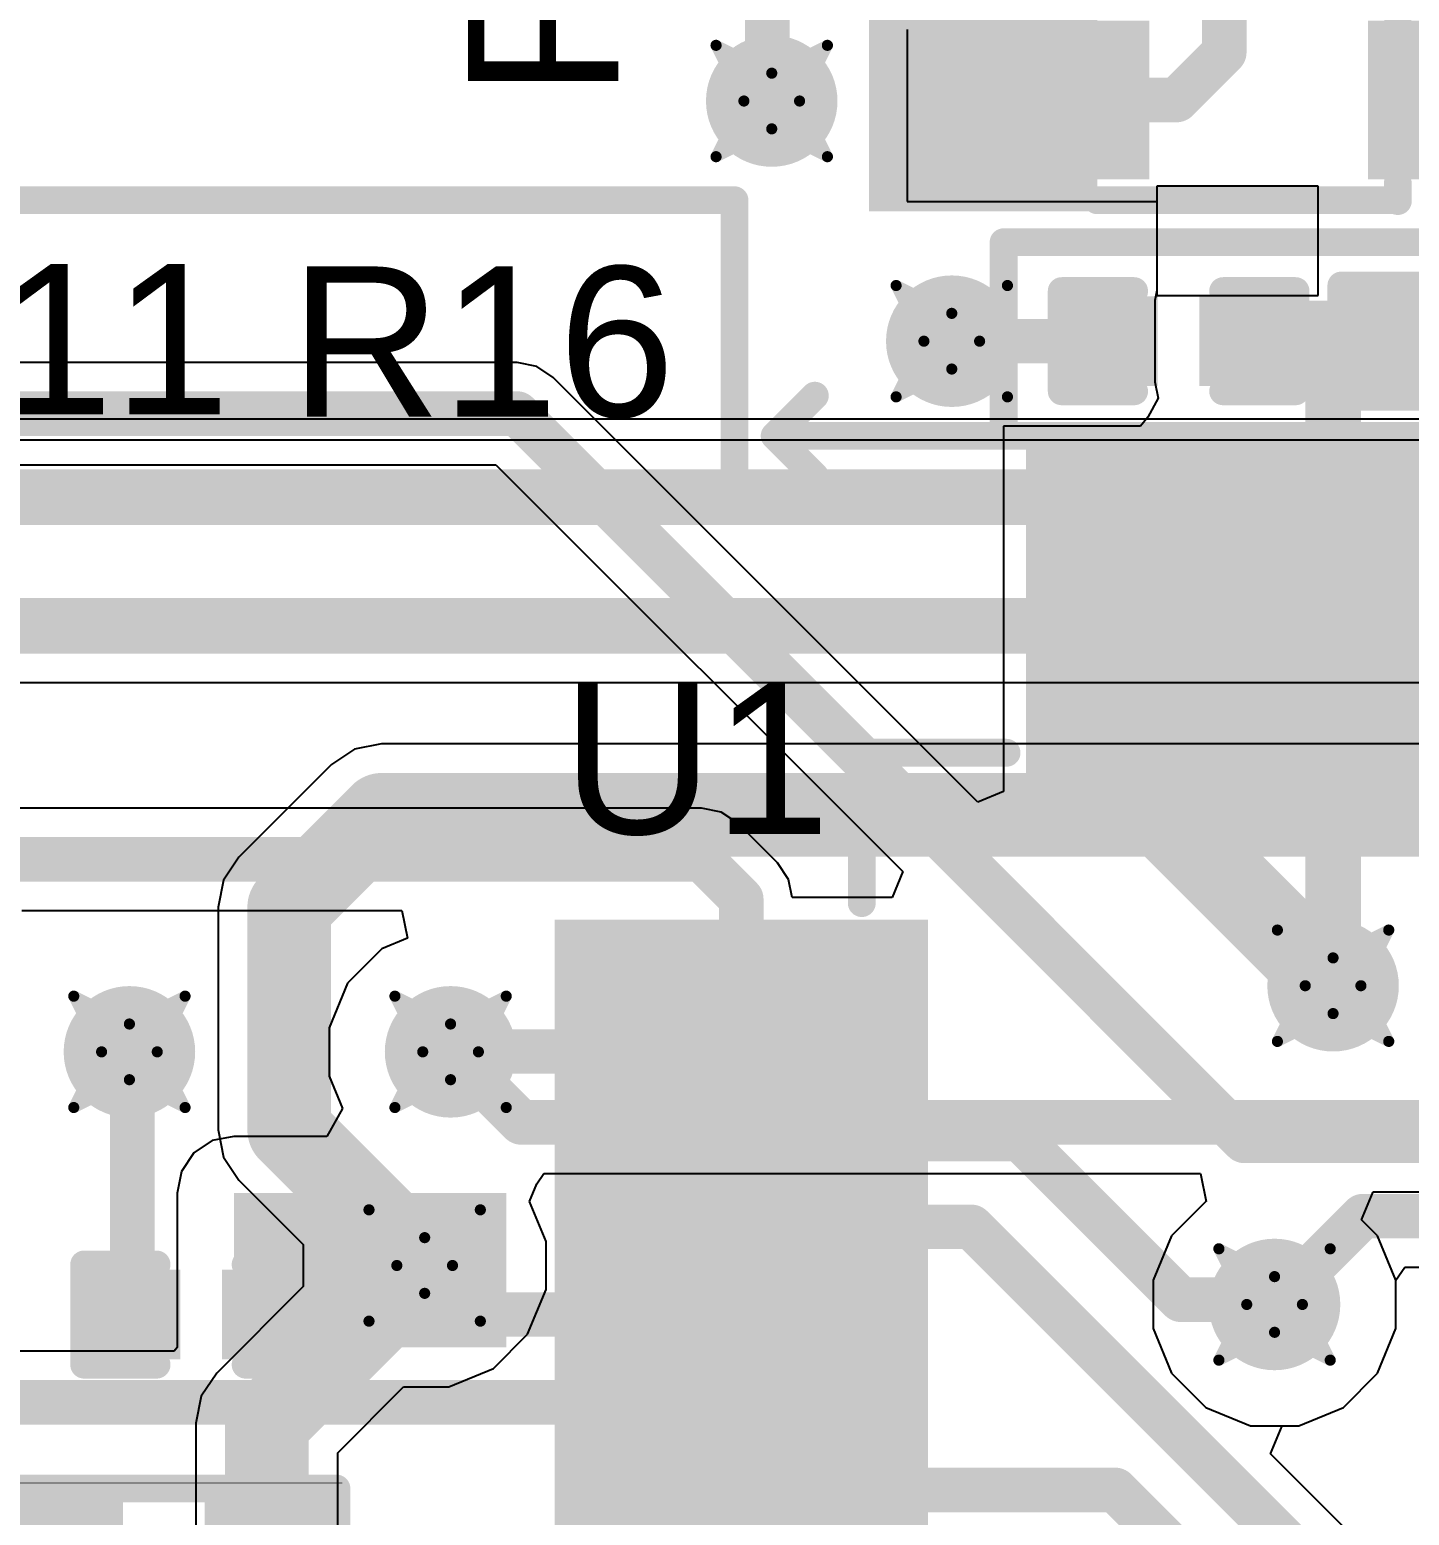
# Model space of a CAD drawing. Header units: inches. Extents: x -6 to 328, y -12 to 81.
# Drawn here: x 4.25 to 10.55, y 19.87 to 26.64 of the extents above; entities that cross this region are included whole.
import ezdxf

# ---------------------------------------------------------------- set-up
doc = ezdxf.new("R2010")
doc.units = ezdxf.units.IN
for name, color, linetype in [('Bottom Layer', 5, 'Continuous'), ('Drill Drawing', 1, 'Continuous'), ('Top Layer', 1, 'Continuous'), ('Top Overlay', 2, 'Continuous'), ('Top Paste', 8, 'Continuous'), ('Top Solder', 216, 'Continuous'), ('Via Holes', 16, 'Continuous')]:
    doc.layers.add(name, color=color, linetype=linetype)
doc.styles.add('Arial', font='', dxfattribs={"height": 0.2})
doc.styles.get('Arial').set_extended_font_data('Arial')

# ---------------------------------------------------------------- blocks, each defined once
blk = doc.blocks.new('LAN9255_ZMX019_9')
at = {"layer": 'Top Layer'}
for points in [[(-8.45, -4.5), (-6.95, -4.5), (-6.95, -4.7), (-8.45, -4.7)], [(-8.45, -4.9), (-6.95, -4.9), (-6.95, -5.1), (-8.45, -5.1)], [(-8.45, -5.3), (-6.95, -5.3), (-6.95, -5.5), (-8.45, -5.5)], [(-8.45, -5.7), (-6.95, -5.7), (-6.95, -5.9), (-8.45, -5.9)], [(-8.45, -6.1), (-6.95, -6.1), (-6.95, -6.3), (-8.45, -6.3)], [(-6.3, -8.45), (-6.3, -6.95), (-6.1, -6.95), (-6.1, -8.45)], [(-5.9, -8.45), (-5.9, -6.95), (-5.7, -6.95), (-5.7, -8.45)], [(-5.5, -8.45), (-5.5, -6.95), (-5.3, -6.95), (-5.3, -8.45)], [(-5.1, -8.45), (-5.1, -6.95), (-4.9, -6.95), (-4.9, -8.45)], [(-4.7, -8.45), (-4.7, -6.95), (-4.5, -6.95), (-4.5, -8.45)], [(-4.3, -8.45), (-4.3, -6.95), (-4.1, -6.95), (-4.1, -8.45)], [(-3.9, -8.45), (-3.9, -6.95), (-3.7, -6.95), (-3.7, -8.45)]]:
    blk.add_hatch(color=1, dxfattribs=at).paths.add_polyline_path(points)
at = {"layer": 'Top Paste'}
for points in [[(-8.45, -4.5), (-6.95, -4.5), (-6.95, -4.7), (-8.45, -4.7)], [(-8.45, -4.9), (-6.95, -4.9), (-6.95, -5.1), (-8.45, -5.1)], [(-8.45, -5.3), (-6.95, -5.3), (-6.95, -5.5), (-8.45, -5.5)], [(-8.45, -5.7), (-6.95, -5.7), (-6.95, -5.9), (-8.45, -5.9)], [(-8.45, -6.1), (-6.95, -6.1), (-6.95, -6.3), (-8.45, -6.3)], [(-6.3, -8.45), (-6.3, -6.95), (-6.1, -6.95), (-6.1, -8.45)], [(-5.9, -8.45), (-5.9, -6.95), (-5.7, -6.95), (-5.7, -8.45)], [(-5.5, -8.45), (-5.5, -6.95), (-5.3, -6.95), (-5.3, -8.45)], [(-5.1, -8.45), (-5.1, -6.95), (-4.9, -6.95), (-4.9, -8.45)], [(-4.7, -8.45), (-4.7, -6.95), (-4.5, -6.95), (-4.5, -8.45)], [(-4.3, -8.45), (-4.3, -6.95), (-4.1, -6.95), (-4.1, -8.45)], [(-3.9, -8.45), (-3.9, -6.95), (-3.7, -6.95), (-3.7, -8.45)]]:
    blk.add_hatch(color=8, dxfattribs=at).paths.add_polyline_path(points)
at = {"layer": 'Top Solder'}
for points in [[(-8.5516, -4.3984), (-6.8484, -4.3984), (-6.8484, -4.8016), (-8.5516, -4.8016)], [(-8.5516, -4.7984), (-6.8484, -4.7984), (-6.8484, -5.2016), (-8.5516, -5.2016)], [(-8.5516, -5.1984), (-6.8484, -5.1984), (-6.8484, -5.6016), (-8.5516, -5.6016)], [(-8.5516, -5.5984), (-6.8484, -5.5984), (-6.8484, -6.0016), (-8.5516, -6.0016)], [(-8.5516, -5.9984), (-6.8484, -5.9984), (-6.8484, -6.4016), (-8.5516, -6.4016)], [(-6.4016, -8.5516), (-6.4016, -6.8484), (-5.9984, -6.8484), (-5.9984, -8.5516)], [(-6.0016, -8.5516), (-6.0016, -6.8484), (-5.5984, -6.8484), (-5.5984, -8.5516)], [(-5.6016, -8.5516), (-5.6016, -6.8484), (-5.1984, -6.8484), (-5.1984, -8.5516)], [(-5.2016, -8.5516), (-5.2016, -6.8484), (-4.7984, -6.8484), (-4.7984, -8.5516)], [(-4.8016, -8.5516), (-4.8016, -6.8484), (-4.3984, -6.8484), (-4.3984, -8.5516)], [(-4.4016, -8.5516), (-4.4016, -6.8484), (-3.9984, -6.8484), (-3.9984, -8.5516)], [(-4.0016, -8.5516), (-4.0016, -6.8484), (-3.5984, -6.8484), (-3.5984, -8.5516)]]:
    blk.add_hatch(color=216, dxfattribs=at).paths.add_polyline_path(points)
at = {"layer": 'Top Overlay', "const_width": 0.127}
for points in [[(-7.1628, -7.1501), (-7.1628, -6.4897)], [(-6.477, -7.1501), (-7.1628, -7.1501)]]:
    blk.add_lwpolyline(points, dxfattribs=at)
at = {"layer": 'Top Overlay', "const_width": 0.0635}
for points in [[(-7.1945, -6.4897, 1), (-7.131, -6.4897, 1)], [(-7.1945, -7.1501, 1), (-7.131, -7.1501, 1)], [(-7.1945, -7.1501, 1), (-7.131, -7.1501, 1)], [(-6.5087, -7.1501, 1), (-6.4452, -7.1501, 1)]]:
    blk.add_lwpolyline(points, format="xyb", close=True, dxfattribs=at)
blk = doc.blocks.new('R___0402_15')
at = {"layer": 'Top Layer'}
for points in [[(-0.6985, -0.3175), (-0.6985, 0.3175), (-0.2413, 0.3175), (-0.2413, -0.3175)], [(0.2413, -0.3175), (0.2413, 0.3175), (0.6985, 0.3175), (0.6985, -0.3175)]]:
    blk.add_hatch(color=1, dxfattribs=at).paths.add_polyline_path(points)
at = {"layer": 'Top Paste'}
for points in [[(-0.6985, -0.3175), (-0.6985, 0.3175), (-0.2413, 0.3175), (-0.2413, -0.3175)], [(0.2413, -0.3175), (0.2413, 0.3175), (0.6985, 0.3175), (0.6985, -0.3175)]]:
    blk.add_hatch(color=8, dxfattribs=at).paths.add_polyline_path(points)
at = {"layer": 'Top Solder'}
for points in [[(-0.7535, -0.3725), (-0.7535, 0.3725), (-0.1863, 0.3725), (-0.1863, -0.3725)], [(0.1863, -0.3725), (0.1863, 0.3725), (0.7535, 0.3725), (0.7535, -0.3725)]]:
    blk.add_hatch(color=216, dxfattribs=at).paths.add_polyline_path(points)
at = {"layer": 'Top Overlay'}
for points, const_width in [([(0.7874, 0.4064), (-0.7874, 0.4064)], 0.127), ([(-0.7874, 0.4064), (-0.7874, -0.4064)], 0.127), ([(0.7874, 0.4064), (0.7874, -0.4064)], 0.127), ([(0.7874, -0.4064), (-0.7874, -0.4064)], 0.127), ([(0.8128, -0.4318), (-0.8128, -0.4318)], 0.00323)]:
    blk.add_lwpolyline(points, dxfattribs=dict(at, const_width=const_width))
for points, const_width in [([(-0.8191, 0.4064, 1), (-0.7556, 0.4064, 1)], 0.0635), ([(-0.8191, 0.4064, 1), (-0.7556, 0.4064, 1)], 0.0635), ([(0.7556, 0.4064, 1), (0.8191, 0.4064, 1)], 0.0635), ([(0.7556, 0.4064, 1), (0.8191, 0.4064, 1)], 0.0635), ([(-0.8191, -0.4064, 1), (-0.7556, -0.4064, 1)], 0.0635), ([(-0.8191, -0.4064, 1), (-0.7556, -0.4064, 1)], 0.0635), ([(0.7556, -0.4064, 1), (0.8191, -0.4064, 1)], 0.0635), ([(0.7556, -0.4064, 1), (0.8191, -0.4064, 1)], 0.0635), ([(-0.8136, -0.4318, 1), (-0.812, -0.4318, 1)], 0.00161), ([(0.812, -0.4318, 1), (0.8136, -0.4318, 1)], 0.00161)]:
    blk.add_lwpolyline(points, format="xyb", close=True, dxfattribs=dict(at, const_width=const_width))
blk = doc.blocks.new('R___0201_17')
at = {"layer": 'Top Layer'}
for points in [[(-0.41, 0.185), (-0.14, 0.185), (-0.14, -0.185), (-0.41, -0.185)], [(0.14, 0.185), (0.41, 0.185), (0.41, -0.185), (0.14, -0.185)]]:
    blk.add_hatch(color=1, dxfattribs=at).paths.add_polyline_path(points)
at = {"layer": 'Top Paste'}
for points in [[(-0.41, 0.185), (-0.14, 0.185), (-0.14, -0.185), (-0.41, -0.185)], [(0.14, 0.185), (0.41, 0.185), (0.41, -0.185), (0.14, -0.185)]]:
    blk.add_hatch(color=8, dxfattribs=at).paths.add_polyline_path(points)
at = {"layer": 'Top Solder'}
for points in [[(-0.465, 0.24), (-0.085, 0.24), (-0.085, -0.24), (-0.465, -0.24)], [(0.085, 0.24), (0.465, 0.24), (0.465, -0.24), (0.085, -0.24)]]:
    blk.add_hatch(color=216, dxfattribs=at).paths.add_polyline_path(points)
at = {"layer": 'Top Overlay', "const_width": 0.127}
for points in [[(0.4826, 0.254), (-0.4826, 0.254)], [(-0.4826, 0.254), (-0.4826, -0.254)], [(0.4826, 0.254), (0.4826, -0.254)], [(0.4826, -0.254), (-0.4826, -0.254)]]:
    blk.add_lwpolyline(points, dxfattribs=at)
at = {"layer": 'Top Overlay', "const_width": 0.0635}
for points in [[(-0.5143, 0.254, 1), (-0.4508, 0.254, 1)], [(-0.5143, 0.254, 1), (-0.4508, 0.254, 1)], [(0.4508, 0.254, 1), (0.5143, 0.254, 1)], [(0.4508, 0.254, 1), (0.5143, 0.254, 1)], [(-0.5143, -0.254, 1), (-0.4508, -0.254, 1)], [(-0.5143, -0.254, 1), (-0.4508, -0.254, 1)], [(0.4508, -0.254, 1), (0.5143, -0.254, 1)], [(0.4508, -0.254, 1), (0.5143, -0.254, 1)]]:
    blk.add_lwpolyline(points, format="xyb", close=True, dxfattribs=at)
blk = doc.blocks.new('SOD_523F_48')
at = {"layer": 'Top Layer'}
for points in [[(-1.4, 0.26), (-0.6, 0.26), (-0.6, -0.26), (-1.4, -0.26)], [(0.6, 0.26), (1.4, 0.26), (1.4, -0.26), (0.6, -0.26)]]:
    blk.add_hatch(color=1, dxfattribs=at).paths.add_polyline_path(points)
at = {"layer": 'Top Overlay'}
for points in [[(0.7366, 0.3302), (1.778, 0.3302), (1.778, 0.508), (0.7366, 0.508)], [(1.4986, -0.381), (1.778, -0.381), (1.778, 0.3556), (1.4986, 0.3556)], [(0.7366, -0.508), (1.778, -0.508), (1.778, -0.3302), (0.7366, -0.3302)]]:
    blk.add_hatch(color=2, dxfattribs=at).paths.add_polyline_path(points)
at = {"layer": 'Top Paste'}
for points in [[(-1.4, 0.26), (-0.6, 0.26), (-0.6, -0.26), (-1.4, -0.26)], [(0.6, 0.26), (1.4, 0.26), (1.4, -0.26), (0.6, -0.26)]]:
    blk.add_hatch(color=8, dxfattribs=at).paths.add_polyline_path(points)
at = {"layer": 'Top Solder'}
for points in [[(-1.5016, 0.3616), (-0.4984, 0.3616), (-0.4984, -0.3616), (-1.5016, -0.3616)], [(0.4984, 0.3616), (1.5016, 0.3616), (1.5016, -0.3616), (0.4984, -0.3616)]]:
    blk.add_hatch(color=216, dxfattribs=at).paths.add_polyline_path(points)
at = {"layer": 'Top Overlay', "const_width": 0.127}
for points in [[(-0.635, 0.461), (-0.635, 0.381)], [(0.7366, 0.4572), (-0.635, 0.4572)], [(-0.635, -0.3772), (-0.635, -0.4572)], [(0.7366, -0.4572), (-0.635, -0.4572)]]:
    blk.add_lwpolyline(points, dxfattribs=at)
at = {"layer": 'Top Overlay', "const_width": 0.0635}
for points in [[(-0.6667, 0.461, 1), (-0.6032, 0.461, 1)], [(-0.6667, 0.4572, 1), (-0.6032, 0.4572, 1)], [(0.7048, 0.4572, 1), (0.7683, 0.4572, 1)], [(-0.6667, 0.381, 1), (-0.6032, 0.381, 1)], [(-0.6667, -0.3772, 1), (-0.6032, -0.3772, 1)], [(-0.6667, -0.4572, 1), (-0.6032, -0.4572, 1)], [(-0.6667, -0.4572, 1), (-0.6032, -0.4572, 1)], [(0.7048, -0.4572, 1), (0.7683, -0.4572, 1)]]:
    blk.add_lwpolyline(points, format="xyb", close=True, dxfattribs=at)
blk = doc.blocks.new('CAP_0201_70')
at = {"layer": 'Top Layer'}
for points in [[(-0.45, 0.15), (-0.15, 0.15), (-0.15, -0.15), (-0.45, -0.15)], [(0.15, 0.15), (0.45, 0.15), (0.45, -0.15), (0.15, -0.15)]]:
    blk.add_hatch(color=1, dxfattribs=at).paths.add_polyline_path(points)
at = {"layer": 'Top Paste'}
for points in [[(-0.45, 0.15), (-0.15, 0.15), (-0.15, -0.15), (-0.45, -0.15)], [(0.15, 0.15), (0.45, 0.15), (0.45, -0.15), (0.15, -0.15)]]:
    blk.add_hatch(color=8, dxfattribs=at).paths.add_polyline_path(points)
at = {"layer": 'Top Solder'}
for points in [[(-0.505, 0.205), (-0.095, 0.205), (-0.095, -0.205), (-0.505, -0.205)], [(0.095, 0.205), (0.505, 0.205), (0.505, -0.205), (0.095, -0.205)]]:
    blk.add_hatch(color=216, dxfattribs=at).paths.add_polyline_path(points)
at = {"layer": 'Top Overlay', "const_width": 0.127}
for points in [[(-0.2032, 0.2286), (-0.5334, 0.2286)], [(-0.5334, 0.2286), (-0.5334, -0.2286)], [(0.5334, 0.2286), (0.2032, 0.2286)], [(0.5334, 0.2286), (0.5334, -0.2286)], [(-0.2032, -0.2286), (-0.5334, -0.2286)], [(0.5334, -0.2286), (0.2032, -0.2286)]]:
    blk.add_lwpolyline(points, dxfattribs=at)
at = {"layer": 'Top Overlay', "const_width": 0.0635}
for points in [[(-0.5651, 0.2286, 1), (-0.5016, 0.2286, 1)], [(-0.5651, 0.2286, 1), (-0.5016, 0.2286, 1)], [(-0.2349, 0.2286, 1), (-0.1714, 0.2286, 1)], [(0.1714, 0.2286, 1), (0.2349, 0.2286, 1)], [(0.5016, 0.2286, 1), (0.5651, 0.2286, 1)], [(0.5016, 0.2286, 1), (0.5651, 0.2286, 1)], [(-0.5651, -0.2286, 1), (-0.5016, -0.2286, 1)], [(-0.5651, -0.2286, 1), (-0.5016, -0.2286, 1)], [(-0.2349, -0.2286, 1), (-0.1714, -0.2286, 1)], [(0.1714, -0.2286, 1), (0.2349, -0.2286, 1)], [(0.5016, -0.2286, 1), (0.5651, -0.2286, 1)], [(0.5016, -0.2286, 1), (0.5651, -0.2286, 1)]]:
    blk.add_lwpolyline(points, format="xyb", close=True, dxfattribs=at)
blk = doc.blocks.new('CAP_0201_71')
at = {"layer": 'Top Layer'}
for points in [[(-0.45, 0.15), (-0.15, 0.15), (-0.15, -0.15), (-0.45, -0.15)], [(0.15, 0.15), (0.45, 0.15), (0.45, -0.15), (0.15, -0.15)]]:
    blk.add_hatch(color=1, dxfattribs=at).paths.add_polyline_path(points)
at = {"layer": 'Top Paste'}
for points in [[(-0.45, 0.15), (-0.15, 0.15), (-0.15, -0.15), (-0.45, -0.15)], [(0.15, 0.15), (0.45, 0.15), (0.45, -0.15), (0.15, -0.15)]]:
    blk.add_hatch(color=8, dxfattribs=at).paths.add_polyline_path(points)
at = {"layer": 'Top Solder'}
for points in [[(-0.505, 0.205), (-0.095, 0.205), (-0.095, -0.205), (-0.505, -0.205)], [(0.095, 0.205), (0.505, 0.205), (0.505, -0.205), (0.095, -0.205)]]:
    blk.add_hatch(color=216, dxfattribs=at).paths.add_polyline_path(points)
at = {"layer": 'Top Overlay', "const_width": 0.127}
for points in [[(-0.2032, 0.2286), (-0.5334, 0.2286)], [(-0.5334, 0.2286), (-0.5334, -0.2286)], [(0.5334, 0.2286), (0.2032, 0.2286)], [(0.5334, 0.2286), (0.5334, -0.2286)], [(-0.2032, -0.2286), (-0.5334, -0.2286)], [(0.5334, -0.2286), (0.2032, -0.2286)]]:
    blk.add_lwpolyline(points, dxfattribs=at)
at = {"layer": 'Top Overlay', "const_width": 0.0635}
for points in [[(-0.5651, 0.2286, 1), (-0.5016, 0.2286, 1)], [(-0.5651, 0.2286, 1), (-0.5016, 0.2286, 1)], [(-0.2349, 0.2286, 1), (-0.1714, 0.2286, 1)], [(0.1714, 0.2286, 1), (0.2349, 0.2286, 1)], [(0.5016, 0.2286, 1), (0.5651, 0.2286, 1)], [(0.5016, 0.2286, 1), (0.5651, 0.2286, 1)], [(-0.5651, -0.2286, 1), (-0.5016, -0.2286, 1)], [(-0.5651, -0.2286, 1), (-0.5016, -0.2286, 1)], [(-0.2349, -0.2286, 1), (-0.1714, -0.2286, 1)], [(0.1714, -0.2286, 1), (0.2349, -0.2286, 1)], [(0.5016, -0.2286, 1), (0.5651, -0.2286, 1)], [(0.5016, -0.2286, 1), (0.5651, -0.2286, 1)]]:
    blk.add_lwpolyline(points, format="xyb", close=True, dxfattribs=at)

msp = doc.modelspace()

# ---------------------------------------------------------------- hatches: boundary and pattern name
at = {"layer": 'Bottom Layer'}
h = msp.add_hatch(color=5, dxfattribs=at)
edge = h.paths.add_edge_path()
edge.add_arc((7.6374, 26.3178), 0.3, 0, 360)
h = msp.add_hatch(color=5, dxfattribs=at)
edge = h.paths.add_edge_path()
edge.add_arc((8.4588, 25.2222), 0.3, 0, 360)
h = msp.add_hatch(color=5, dxfattribs=at)
edge = h.paths.add_edge_path()
edge.add_arc((10.1984, 22.282), 0.3, 0, 360)
h = msp.add_hatch(color=5, dxfattribs=at)
edge = h.paths.add_edge_path()
edge.add_arc((4.707, 21.9804), 0.3, 0, 360)
h = msp.add_hatch(color=5, dxfattribs=at)
edge = h.paths.add_edge_path()
edge.add_arc((6.1722, 21.9804), 0.3, 0, 360)
h = msp.add_hatch(color=5, dxfattribs=at)
edge = h.paths.add_edge_path()
edge.add_arc((6.054, 21.0058), 0.3, 0, 360)
h = msp.add_hatch(color=5, dxfattribs=at)
edge = h.paths.add_edge_path()
edge.add_arc((9.9314, 20.828), 0.3, 0, 360)
at = {"layer": 'Top Layer'}
h = msp.add_hatch(color=1, dxfattribs=at)
edge = h.paths.add_edge_path()
edge.add_arc((7.6374, 26.3178), 0.3, 0, 360)
h = msp.add_hatch(color=1, dxfattribs=at)
edge = h.paths.add_edge_path()
edge.add_arc((8.4588, 25.2222), 0.3, 0, 360)
for points in [[(9.6438, 25.0372), (10.5788, 25.0372), (10.5788, 25.4072), (9.6438, 25.4072)], [(5.184, 20.632), (6.4262, 20.632), (6.4262, 21.336), (5.184, 21.336)]]:
    msp.add_hatch(color=1, dxfattribs=at).paths.add_polyline_path(points)
h = msp.add_hatch(color=1, dxfattribs=at)
edge = h.paths.add_edge_path()
edge.add_arc((10.1984, 22.282), 0.3, 0, 360)
h = msp.add_hatch(color=1, dxfattribs=at)
edge = h.paths.add_edge_path()
edge.add_arc((4.707, 21.9804), 0.3, 0, 360)
h = msp.add_hatch(color=1, dxfattribs=at)
edge = h.paths.add_edge_path()
edge.add_arc((6.1722, 21.9804), 0.3, 0, 360)
h = msp.add_hatch(color=1, dxfattribs=at)
edge = h.paths.add_edge_path()
edge.add_arc((6.054, 21.0058), 0.3, 0, 360)
h = msp.add_hatch(color=1, dxfattribs=at)
edge = h.paths.add_edge_path()
edge.add_arc((9.9314, 20.828), 0.3, 0, 360)
at = {"layer": 'Via Holes'}
h = msp.add_hatch(color=7, dxfattribs=at)
edge = h.paths.add_edge_path()
edge.add_arc((7.6374, 26.3178), 0.15, 0, 360)
h = msp.add_hatch(color=7, dxfattribs=at)
edge = h.paths.add_edge_path()
edge.add_arc((8.4588, 25.2222), 0.15, 0, 360)
h = msp.add_hatch(color=7, dxfattribs=at)
edge = h.paths.add_edge_path()
edge.add_arc((10.1984, 22.282), 0.15, 0, 360)
h = msp.add_hatch(color=7, dxfattribs=at)
edge = h.paths.add_edge_path()
edge.add_arc((4.707, 21.9804), 0.15, 0, 360)
h = msp.add_hatch(color=7, dxfattribs=at)
edge = h.paths.add_edge_path()
edge.add_arc((6.1722, 21.9804), 0.15, 0, 360)
h = msp.add_hatch(color=7, dxfattribs=at)
edge = h.paths.add_edge_path()
edge.add_arc((6.054, 21.0058), 0.15, 0, 360)
h = msp.add_hatch(color=7, dxfattribs=at)
edge = h.paths.add_edge_path()
edge.add_arc((9.9314, 20.828), 0.15, 0, 360)

# ---------------------------------------------------------------- linework, layer by layer
at = {"layer": 'Bottom Layer'}
for p, q in [((14.9365, 24.8666), (3.175, 24.8666)), ((14.943, 24.77), (3.3397, 24.77)), ((3.7098, 23.6649), (15.3014, 23.6649)), ((5.8578, 23.3857), (5.7339, 23.3611)), ((18.5674, 23.3857), (5.8578, 23.3857)), ((5.7339, 23.3611), (5.6289, 23.2909)), ((5.6289, 23.2909), (5.2067, 22.8687)), ((5.2067, 22.8687), (5.1365, 22.7637)), ((5.1365, 22.7637), (5.1119, 22.6398)), ((5.1119, 22.6398), (5.1119, 21.6242)), ((5.1119, 21.6242), (5.1365, 21.5003)), ((5.1365, 21.5003), (5.2067, 21.3953)), ((6.5651, 21.3789), (6.5976, 21.4253)), ((6.5976, 21.4253), (9.5939, 21.4253)), ((9.5939, 21.4253), (9.6191, 21.2983)), ((5.2067, 21.3953), (5.5, 21.102)), ((6.5325, 21.2983), (6.5651, 21.3789)), ((6.608, 21.116), (6.5325, 21.2983)), ((9.6176, 21.2977), (9.4617, 21.1418)), ((9.6191, 21.2983), (9.6176, 21.2977)), ((5.5, 21.102), (5.5, 20.9096)), ((6.608, 20.8956), (6.608, 21.116)), ((9.4617, 21.1418), (9.3774, 20.9382)), ((10.4854, 20.9382), (10.5252, 20.9978)), ((10.5252, 20.9978), (11.4933, 20.9978)), ((5.5, 20.9096), (5.1051, 20.5147)), ((6.5237, 20.692), (6.608, 20.8956)), ((9.3774, 20.9382), (9.3774, 20.7178)), ((10.4854, 20.7178), (10.4854, 20.9382)), ((6.3678, 20.5361), (6.5237, 20.692)), ((9.3774, 20.7178), (9.4617, 20.5142)), ((10.4011, 20.5142), (10.4854, 20.7178)), ((6.1642, 20.4518), (6.3678, 20.5361)), ((5.1051, 20.5147), (5.0349, 20.4097)), ((9.4617, 20.5142), (9.6176, 20.3583)), ((10.2452, 20.3583), (10.4011, 20.5142)), ((5.0349, 20.4097), (5.0103, 20.2858)), ((5.6577, 20.1517), (5.9578, 20.4518)), ((5.9578, 20.4518), (6.1642, 20.4518)), ((9.6176, 20.3583), (9.8212, 20.274)), ((10.0416, 20.274), (10.2452, 20.3583)), ((5.0103, 20.2858), (5.0103, 16.5888)), ((9.8212, 20.274), (10.0416, 20.274)), ((5.6577, 17.3582), (5.6577, 20.1517))]:
    msp.add_line(p, q, dxfattribs=at)
for points, const_width in [([(3.3397, 24.511), (15.0503, 24.511)], 0.254), ([(3.6025, 23.9239), (15.3014, 23.9239)], 0.254), ([(5.4356, 22.6398), (5.8578, 23.062)], 0.381), ([(5.8578, 23.062), (9.4184, 23.062)], 0.381), ([(9.4184, 23.062), (10.1984, 22.282)], 0.381), ([(9.4184, 23.062), (18.998, 23.062)], 0.381), ([(5.4356, 21.6242), (5.4356, 22.6398)], 0.381), ([(10.1984, 22.282), (10.1984, 22.282)], 0.381), ([(6.1722, 21.9804), (6.4942, 21.6584)], 0.2032), ([(5.4356, 21.6242), (6.054, 21.0058)], 0.381), ([(6.4942, 21.6584), (10.7748, 21.6584)], 0.2032), ([(9.9314, 20.828), (10.3343, 21.2309)], 0.2032), ([(10.3343, 21.2309), (11.4933, 21.2309)], 0.2032), ([(5.334, 20.2858), (6.054, 21.0058)], 0.381), ([(5.334, 16.129), (5.334, 20.2858)], 0.381)]:
    msp.add_lwpolyline(points, dxfattribs=dict(at, const_width=const_width))
for points, const_width in [([(5.7626, 23.062, 1), (5.9531, 23.062, 1)], 0.1905), ([(5.7626, 23.062, 1), (5.9531, 23.062, 1)], 0.1905), ([(9.3232, 23.062, 1), (9.5137, 23.062, 1)], 0.1905), ([(9.3232, 23.062, 1), (9.5137, 23.062, 1)], 0.1905), ([(9.3232, 23.062, 1), (9.5137, 23.062, 1)], 0.1905), ([(5.3403, 22.6398, 1), (5.5309, 22.6398, 1)], 0.1905), ([(5.3403, 22.6398, 1), (5.5309, 22.6398, 1)], 0.1905), ([(10.1031, 22.282, 1), (10.2936, 22.282, 1)], 0.1905), ([(10.1031, 22.282, 1), (10.2936, 22.282, 1)], 0.1905), ([(10.1031, 22.282, 1), (10.2936, 22.282, 1)], 0.1905), ([(6.1214, 21.9804, 1), (6.223, 21.9804, 1)], 0.1016), ([(5.3403, 21.6242, 1), (5.5309, 21.6242, 1)], 0.1905), ([(5.3403, 21.6242, 1), (5.5309, 21.6242, 1)], 0.1905), ([(6.4434, 21.6584, 1), (6.545, 21.6584, 1)], 0.1016), ([(6.4434, 21.6584, 1), (6.545, 21.6584, 1)], 0.1016), ([(10.2835, 21.2309, 1), (10.3851, 21.2309, 1)], 0.1016), ([(10.2835, 21.2309, 1), (10.3851, 21.2309, 1)], 0.1016), ([(5.9588, 21.0058, 1), (6.1493, 21.0058, 1)], 0.1905), ([(5.9588, 21.0058, 1), (6.1493, 21.0058, 1)], 0.1905), ([(9.8806, 20.828, 1), (9.9822, 20.828, 1)], 0.1016), ([(5.2387, 20.2858, 1), (5.4292, 20.2858, 1)], 0.1905), ([(5.2387, 20.2858, 1), (5.4292, 20.2858, 1)], 0.1905)]:
    msp.add_lwpolyline(points, format="xyb", close=True, dxfattribs=dict(at, const_width=const_width))
at = {"layer": 'Drill Drawing', "const_width": 0.0508}
for points in [[(7.3834, 26.5718), (7.6374, 26.4448)], [(7.3834, 26.5718), (7.5104, 26.3178)], [(7.6374, 26.4448), (7.8914, 26.5718)], [(7.7644, 26.3178), (7.8914, 26.5718)], [(7.3834, 26.0638), (7.5104, 26.3178)], [(7.7644, 26.3178), (7.8914, 26.0638)], [(7.3834, 26.0638), (7.6374, 26.1908)], [(7.6374, 26.1908), (7.8914, 26.0638)], [(8.2048, 25.4762), (8.4588, 25.3492)], [(8.2048, 25.4762), (8.3318, 25.2222)], [(8.4588, 25.3492), (8.7128, 25.4762)], [(8.5858, 25.2222), (8.7128, 25.4762)], [(8.2048, 24.9682), (8.3318, 25.2222)], [(8.5858, 25.2222), (8.7128, 24.9682)], [(8.2048, 24.9682), (8.4588, 25.0952)], [(8.4588, 25.0952), (8.7128, 24.9682)], [(9.9444, 22.536), (10.1984, 22.409)], [(9.9444, 22.536), (10.0714, 22.282)], [(10.1984, 22.409), (10.4524, 22.536)], [(10.3254, 22.282), (10.4524, 22.536)], [(9.9444, 22.028), (10.0714, 22.282)], [(10.3254, 22.282), (10.4524, 22.028)], [(4.453, 22.2344), (4.707, 22.1074)], [(4.453, 22.2344), (4.58, 21.9804)], [(4.707, 22.1074), (4.961, 22.2344)], [(4.834, 21.9804), (4.961, 22.2344)], [(5.9182, 22.2344), (6.1722, 22.1074)], [(5.9182, 22.2344), (6.0452, 21.9804)], [(6.1722, 22.1074), (6.4262, 22.2344)], [(6.2992, 21.9804), (6.4262, 22.2344)], [(9.9444, 22.028), (10.1984, 22.155)], [(10.1984, 22.155), (10.4524, 22.028)], [(4.453, 21.7264), (4.58, 21.9804)], [(4.834, 21.9804), (4.961, 21.7264)], [(5.9182, 21.7264), (6.0452, 21.9804)], [(6.2992, 21.9804), (6.4262, 21.7264)], [(4.453, 21.7264), (4.707, 21.8534)], [(4.707, 21.8534), (4.961, 21.7264)], [(5.9182, 21.7264), (6.1722, 21.8534)], [(6.1722, 21.8534), (6.4262, 21.7264)], [(5.8, 21.2598), (6.054, 21.1328)], [(5.8, 21.2598), (5.927, 21.0058)], [(6.054, 21.1328), (6.308, 21.2598)], [(6.181, 21.0058), (6.308, 21.2598)], [(9.6774, 21.082), (9.9314, 20.955)], [(9.6774, 21.082), (9.8044, 20.828)], [(9.9314, 20.955), (10.1854, 21.082)], [(10.0584, 20.828), (10.1854, 21.082)], [(5.8, 20.7518), (5.927, 21.0058)], [(6.181, 21.0058), (6.308, 20.7518)], [(5.8, 20.7518), (6.054, 20.8788)], [(6.054, 20.8788), (6.308, 20.7518)], [(9.6774, 20.574), (9.8044, 20.828)], [(10.0584, 20.828), (10.1854, 20.574)], [(9.6774, 20.574), (9.9314, 20.701)], [(9.9314, 20.701), (10.1854, 20.574)]]:
    msp.add_lwpolyline(points, dxfattribs=at)
at = {"layer": 'Drill Drawing', "const_width": 0.0254}
for points in [[(7.3707, 26.5718, 1), (7.3961, 26.5718, 1)], [(7.3707, 26.5718, 1), (7.3961, 26.5718, 1)], [(7.8787, 26.5718, 1), (7.9041, 26.5718, 1)], [(7.8787, 26.5718, 1), (7.9041, 26.5718, 1)], [(7.6247, 26.4448, 1), (7.6501, 26.4448, 1)], [(7.6247, 26.4448, 1), (7.6501, 26.4448, 1)], [(7.4977, 26.3178, 1), (7.5231, 26.3178, 1)], [(7.4977, 26.3178, 1), (7.5231, 26.3178, 1)], [(7.7517, 26.3178, 1), (7.7771, 26.3178, 1)], [(7.7517, 26.3178, 1), (7.7771, 26.3178, 1)], [(7.6247, 26.1908, 1), (7.6501, 26.1908, 1)], [(7.6247, 26.1908, 1), (7.6501, 26.1908, 1)], [(7.3707, 26.0638, 1), (7.3961, 26.0638, 1)], [(7.3707, 26.0638, 1), (7.3961, 26.0638, 1)], [(7.8787, 26.0638, 1), (7.9041, 26.0638, 1)], [(7.8787, 26.0638, 1), (7.9041, 26.0638, 1)], [(8.1921, 25.4762, 1), (8.2175, 25.4762, 1)], [(8.1921, 25.4762, 1), (8.2175, 25.4762, 1)], [(8.7001, 25.4762, 1), (8.7255, 25.4762, 1)], [(8.7001, 25.4762, 1), (8.7255, 25.4762, 1)], [(8.4461, 25.3492, 1), (8.4715, 25.3492, 1)], [(8.4461, 25.3492, 1), (8.4715, 25.3492, 1)], [(8.3191, 25.2222, 1), (8.3445, 25.2222, 1)], [(8.3191, 25.2222, 1), (8.3445, 25.2222, 1)], [(8.5731, 25.2222, 1), (8.5985, 25.2222, 1)], [(8.5731, 25.2222, 1), (8.5985, 25.2222, 1)], [(8.4461, 25.0952, 1), (8.4715, 25.0952, 1)], [(8.4461, 25.0952, 1), (8.4715, 25.0952, 1)], [(8.1921, 24.9682, 1), (8.2175, 24.9682, 1)], [(8.1921, 24.9682, 1), (8.2175, 24.9682, 1)], [(8.7001, 24.9682, 1), (8.7255, 24.9682, 1)], [(8.7001, 24.9682, 1), (8.7255, 24.9682, 1)], [(9.9317, 22.536, 1), (9.9571, 22.536, 1)], [(9.9317, 22.536, 1), (9.9571, 22.536, 1)], [(10.4397, 22.536, 1), (10.4651, 22.536, 1)], [(10.4397, 22.536, 1), (10.4651, 22.536, 1)], [(10.1857, 22.409, 1), (10.2111, 22.409, 1)], [(10.1857, 22.409, 1), (10.2111, 22.409, 1)], [(10.0587, 22.282, 1), (10.0841, 22.282, 1)], [(10.0587, 22.282, 1), (10.0841, 22.282, 1)], [(10.3127, 22.282, 1), (10.3381, 22.282, 1)], [(10.3127, 22.282, 1), (10.3381, 22.282, 1)], [(4.4403, 22.2344, 1), (4.4657, 22.2344, 1)], [(4.4403, 22.2344, 1), (4.4657, 22.2344, 1)], [(4.9483, 22.2344, 1), (4.9737, 22.2344, 1)], [(4.9483, 22.2344, 1), (4.9737, 22.2344, 1)], [(5.9055, 22.2344, 1), (5.9309, 22.2344, 1)], [(5.9055, 22.2344, 1), (5.9309, 22.2344, 1)], [(6.4135, 22.2344, 1), (6.4389, 22.2344, 1)], [(6.4135, 22.2344, 1), (6.4389, 22.2344, 1)], [(10.1857, 22.155, 1), (10.2111, 22.155, 1)], [(10.1857, 22.155, 1), (10.2111, 22.155, 1)], [(4.6943, 22.1074, 1), (4.7197, 22.1074, 1)], [(4.6943, 22.1074, 1), (4.7197, 22.1074, 1)], [(6.1595, 22.1074, 1), (6.1849, 22.1074, 1)], [(6.1595, 22.1074, 1), (6.1849, 22.1074, 1)], [(9.9317, 22.028, 1), (9.9571, 22.028, 1)], [(9.9317, 22.028, 1), (9.9571, 22.028, 1)], [(10.4397, 22.028, 1), (10.4651, 22.028, 1)], [(10.4397, 22.028, 1), (10.4651, 22.028, 1)], [(4.5673, 21.9804, 1), (4.5927, 21.9804, 1)], [(4.5673, 21.9804, 1), (4.5927, 21.9804, 1)], [(4.8213, 21.9804, 1), (4.8467, 21.9804, 1)], [(4.8213, 21.9804, 1), (4.8467, 21.9804, 1)], [(6.0325, 21.9804, 1), (6.0579, 21.9804, 1)], [(6.0325, 21.9804, 1), (6.0579, 21.9804, 1)], [(6.2865, 21.9804, 1), (6.3119, 21.9804, 1)], [(6.2865, 21.9804, 1), (6.3119, 21.9804, 1)], [(4.6943, 21.8534, 1), (4.7197, 21.8534, 1)], [(4.6943, 21.8534, 1), (4.7197, 21.8534, 1)], [(6.1595, 21.8534, 1), (6.1849, 21.8534, 1)], [(6.1595, 21.8534, 1), (6.1849, 21.8534, 1)], [(4.4403, 21.7264, 1), (4.4657, 21.7264, 1)], [(4.4403, 21.7264, 1), (4.4657, 21.7264, 1)], [(4.9483, 21.7264, 1), (4.9737, 21.7264, 1)], [(4.9483, 21.7264, 1), (4.9737, 21.7264, 1)], [(5.9055, 21.7264, 1), (5.9309, 21.7264, 1)], [(5.9055, 21.7264, 1), (5.9309, 21.7264, 1)], [(6.4135, 21.7264, 1), (6.4389, 21.7264, 1)], [(6.4135, 21.7264, 1), (6.4389, 21.7264, 1)], [(5.7873, 21.2598, 1), (5.8127, 21.2598, 1)], [(5.7873, 21.2598, 1), (5.8127, 21.2598, 1)], [(6.2953, 21.2598, 1), (6.3207, 21.2598, 1)], [(6.2953, 21.2598, 1), (6.3207, 21.2598, 1)], [(6.0413, 21.1328, 1), (6.0667, 21.1328, 1)], [(6.0413, 21.1328, 1), (6.0667, 21.1328, 1)], [(9.6647, 21.082, 1), (9.6901, 21.082, 1)], [(9.6647, 21.082, 1), (9.6901, 21.082, 1)], [(10.1727, 21.082, 1), (10.1981, 21.082, 1)], [(10.1727, 21.082, 1), (10.1981, 21.082, 1)], [(5.9143, 21.0058, 1), (5.9397, 21.0058, 1)], [(5.9143, 21.0058, 1), (5.9397, 21.0058, 1)], [(6.1683, 21.0058, 1), (6.1937, 21.0058, 1)], [(6.1683, 21.0058, 1), (6.1937, 21.0058, 1)], [(9.9187, 20.955, 1), (9.9441, 20.955, 1)], [(9.9187, 20.955, 1), (9.9441, 20.955, 1)], [(6.0413, 20.8788, 1), (6.0667, 20.8788, 1)], [(6.0413, 20.8788, 1), (6.0667, 20.8788, 1)], [(9.7917, 20.828, 1), (9.8171, 20.828, 1)], [(9.7917, 20.828, 1), (9.8171, 20.828, 1)], [(10.0457, 20.828, 1), (10.0711, 20.828, 1)], [(10.0457, 20.828, 1), (10.0711, 20.828, 1)], [(5.7873, 20.7518, 1), (5.8127, 20.7518, 1)], [(5.7873, 20.7518, 1), (5.8127, 20.7518, 1)], [(6.2953, 20.7518, 1), (6.3207, 20.7518, 1)], [(6.2953, 20.7518, 1), (6.3207, 20.7518, 1)], [(9.9187, 20.701, 1), (9.9441, 20.701, 1)], [(9.9187, 20.701, 1), (9.9441, 20.701, 1)], [(9.6647, 20.574, 1), (9.6901, 20.574, 1)], [(9.6647, 20.574, 1), (9.6901, 20.574, 1)], [(10.1727, 20.574, 1), (10.1981, 20.574, 1)], [(10.1727, 20.574, 1), (10.1981, 20.574, 1)]]:
    msp.add_lwpolyline(points, format="xyb", close=True, dxfattribs=at)
at = {"layer": 'Top Layer'}
for p, q in [((8.2556, 26.6448), (8.2556, 25.8592)), ((10.1304, 25.9294), (9.394, 25.9294)), ((9.394, 25.9294), (9.394, 25.4318)), ((10.1304, 25.4304), (10.1304, 25.9294)), ((8.2556, 25.8592), (9.394, 25.8592)), ((9.394, 25.8592), (9.394, 25.4531)), ((9.394, 25.4531), (9.3848, 25.4072)), ((9.394, 25.4318), (9.3926, 25.4304)), ((9.3926, 25.4304), (10.1304, 25.4304)), ((9.3848, 25.4072), (9.3848, 25.0372)), ((6.4759, 25.1251), (-3.6838, 25.1251)), ((6.5651, 25.1073), (6.4759, 25.1251)), ((6.6407, 25.0568), (6.5651, 25.1073)), ((8.5779, 23.1196), (6.6407, 25.0568)), ((9.3848, 25.0372), (9.3997, 24.9622)), ((9.3997, 24.9622), (9.3539, 24.8761)), ((9.3539, 24.8761), (9.3205, 24.8352)), ((9.3205, 24.8352), (8.6952, 24.8352)), ((8.6952, 24.8352), (8.6952, 23.1682)), ((-3.6838, 24.6589), (6.3793, 24.6589)), ((6.3793, 24.6589), (8.2357, 22.8025)), ((8.6952, 23.1682), (8.5779, 23.1196)), ((7.3174, 23.0915), (4.119, 23.0915)), ((7.4066, 23.0738), (7.3174, 23.0915)), ((7.4822, 23.0232), (7.4066, 23.0738)), ((7.6632, 22.8422), (7.4822, 23.0232)), ((7.7137, 22.7666), (7.6632, 22.8422)), ((8.2357, 22.8025), (8.1871, 22.6852)), ((7.7299, 22.6852), (7.7137, 22.7666)), ((8.1871, 22.6852), (7.7299, 22.6852)), ((4.2156, 22.6254), (5.9497, 22.6254)), ((5.9497, 22.6254), (5.975, 22.4984)), ((5.8584, 22.4501), (5.7025, 22.2942)), ((5.975, 22.4984), (5.8584, 22.4501)), ((5.7025, 22.2942), (5.6182, 22.0906)), ((5.6182, 22.0906), (5.6182, 21.8702)), ((5.6182, 21.8702), (5.6796, 21.722)), ((5.6796, 21.722), (5.6082, 21.595)), ((5.0849, 21.5753), (5.0009, 21.5191)), ((5.184, 21.595), (5.0849, 21.5753)), ((5.6082, 21.595), (5.184, 21.595)), ((5.0009, 21.5191), (4.9447, 21.4351)), ((4.9447, 21.4351), (4.925, 21.336)), ((4.925, 21.336), (4.925, 20.632)), ((10.3286, 21.2142), (10.3813, 21.3412)), ((10.3813, 21.3412), (14.3099, 21.3412)), ((10.4011, 21.1418), (10.3286, 21.2142)), ((10.4854, 20.9382), (10.4011, 21.1418)), ((10.4854, 20.7178), (10.4854, 20.9382)), ((10.4011, 20.5142), (10.4854, 20.7178)), ((4.9111, 20.6151), (4.1553, 20.6151)), ((4.925, 20.632), (4.9111, 20.6151)), ((10.2452, 20.3583), (10.4011, 20.5142)), ((10.0416, 20.274), (10.2452, 20.3583)), ((9.913, 20.147), (9.9656, 20.274)), ((9.9656, 20.274), (10.0416, 20.274)), ((10.5026, 19.5574), (9.913, 20.147))]:
    msp.add_line(p, q, dxfattribs=at)
for points, const_width in [([(9.702, 26.5397), (9.702, 27.9741)], 0.2032), ([(7.617, 26.3106), (7.617, 26.9256)], 0.2032), ([(9.4847, 26.3224), (9.702, 26.5397)], 0.2032), ([(8.8588, 26.3224), (9.4847, 26.3224)], 0.2032), ([(8.4588, 25.2222), (9.1938, 25.2222)], 0.2032), ([(10.1113, 25.2222), (10.115, 25.2222)], 0.2032), ([(10.115, 25.2222), (10.1984, 25.1388)], 0.2032), ([(10.4438, 25.1722), (10.4438, 25.2222)], 0.2032), ([(10.1984, 23.882), (10.1984, 25.1388)], 0.254), ([(-4.022, 24.892), (6.4759, 24.892)], 0.2032), ([(6.4759, 24.892), (9.7936, 21.5743)], 0.2032), ([(10.1984, 22.282), (10.1984, 23.882)], 0.254), ([(4.119, 22.8584), (7.3174, 22.8584)], 0.2032), ([(7.3174, 22.8584), (7.4984, 22.6774)], 0.2032), ([(7.4984, 22.382), (7.4984, 22.6774)], 0.2032), ([(4.707, 21.9804), (4.7205, 21.9669)], 0.2032), ([(4.7205, 20.7955), (4.7205, 21.9669)], 0.2032), ([(6.1738, 21.982), (7.4984, 21.982)], 0.2032), ([(7.4984, 21.582), (8.7714, 21.582)], 0.2032), ([(8.7714, 21.582), (9.5039, 20.8495)], 0.2032), ([(9.7936, 21.5743), (14.3099, 21.5743)], 0.2032), ([(7.4984, 21.182), (8.5484, 21.182)], 0.2032), ([(8.5484, 21.182), (10.3378, 19.3926)], 0.2032), ([(9.5039, 20.8495), (9.9099, 20.8495)], 0.2032), ([(9.9099, 20.8495), (9.9314, 20.828)], 0.2032), ([(4.7205, 20.7955), (4.734, 20.782)], 0.2032), ([(5.334, 20.782), (7.4984, 20.782)], 0.2032), ([(4.0588, 20.382), (7.4984, 20.382)], 0.2032), ([(7.4984, 19.982), (9.2048, 19.982)], 0.2032), ([(9.2048, 19.982), (9.9822, 19.2046)], 0.2032)]:
    msp.add_lwpolyline(points, dxfattribs=dict(at, const_width=const_width))
for points, const_width in [([(9.6512, 26.5397, 1), (9.7528, 26.5397, 1)], 0.1016), ([(9.6512, 26.5397, 1), (9.7528, 26.5397, 1)], 0.1016), ([(7.5662, 26.3106, 1), (7.6678, 26.3106, 1)], 0.1016), ([(8.808, 26.3224, 1), (8.9096, 26.3224, 1)], 0.1016), ([(9.4339, 26.3224, 1), (9.5355, 26.3224, 1)], 0.1016), ([(9.4339, 26.3224, 1), (9.5355, 26.3224, 1)], 0.1016), ([(8.408, 25.2222, 1), (8.5096, 25.2222, 1)], 0.1016), ([(9.143, 25.2222, 1), (9.2446, 25.2222, 1)], 0.1016), ([(10.0605, 25.2222, 1), (10.1621, 25.2222, 1)], 0.1016), ([(10.0642, 25.2222, 1), (10.1658, 25.2222, 1)], 0.1016), ([(10.0642, 25.2222, 1), (10.1658, 25.2222, 1)], 0.1016), ([(10.393, 25.2222, 1), (10.4946, 25.2222, 1)], 0.1016), ([(10.1349, 25.1388, 1), (10.2619, 25.1388, 1)], 0.127), ([(10.1476, 25.1388, 1), (10.2492, 25.1388, 1)], 0.1016), ([(10.393, 25.1722, 1), (10.4946, 25.1722, 1)], 0.1016), ([(6.4251, 24.892, 1), (6.5267, 24.892, 1)], 0.1016), ([(6.4251, 24.892, 1), (6.5267, 24.892, 1)], 0.1016), ([(10.1349, 23.882, 1), (10.2619, 23.882, 1)], 0.127), ([(10.1349, 23.882, 1), (10.2619, 23.882, 1)], 0.127), ([(7.2666, 22.8584, 1), (7.3682, 22.8584, 1)], 0.1016), ([(7.2666, 22.8584, 1), (7.3682, 22.8584, 1)], 0.1016), ([(7.4476, 22.6774, 1), (7.5492, 22.6774, 1)], 0.1016), ([(7.4476, 22.6774, 1), (7.5492, 22.6774, 1)], 0.1016), ([(7.4476, 22.382, 1), (7.5492, 22.382, 1)], 0.1016), ([(10.1349, 22.282, 1), (10.2619, 22.282, 1)], 0.127), ([(4.6562, 21.9804, 1), (4.7578, 21.9804, 1)], 0.1016), ([(4.6697, 21.9669, 1), (4.7713, 21.9669, 1)], 0.1016), ([(4.6697, 21.9669, 1), (4.7713, 21.9669, 1)], 0.1016), ([(6.123, 21.982, 1), (6.2246, 21.982, 1)], 0.1016), ([(7.4476, 21.982, 1), (7.5492, 21.982, 1)], 0.1016), ([(7.4476, 21.582, 1), (7.5492, 21.582, 1)], 0.1016), ([(8.7206, 21.582, 1), (8.8222, 21.582, 1)], 0.1016), ([(8.7206, 21.582, 1), (8.8222, 21.582, 1)], 0.1016), ([(9.7428, 21.5743, 1), (9.8444, 21.5743, 1)], 0.1016), ([(9.7428, 21.5743, 1), (9.8444, 21.5743, 1)], 0.1016), ([(7.4476, 21.182, 1), (7.5492, 21.182, 1)], 0.1016), ([(8.4976, 21.182, 1), (8.5992, 21.182, 1)], 0.1016), ([(8.4976, 21.182, 1), (8.5992, 21.182, 1)], 0.1016), ([(9.4531, 20.8495, 1), (9.5547, 20.8495, 1)], 0.1016), ([(9.4531, 20.8495, 1), (9.5547, 20.8495, 1)], 0.1016), ([(9.8591, 20.8495, 1), (9.9607, 20.8495, 1)], 0.1016), ([(9.8591, 20.8495, 1), (9.9607, 20.8495, 1)], 0.1016), ([(4.6697, 20.7955, 1), (4.7713, 20.7955, 1)], 0.1016), ([(4.6697, 20.7955, 1), (4.7713, 20.7955, 1)], 0.1016), ([(4.6832, 20.782, 1), (4.7848, 20.782, 1)], 0.1016), ([(5.2832, 20.782, 1), (5.3848, 20.782, 1)], 0.1016), ([(7.4476, 20.782, 1), (7.5492, 20.782, 1)], 0.1016), ([(9.8806, 20.828, 1), (9.9822, 20.828, 1)], 0.1016), ([(7.4476, 20.382, 1), (7.5492, 20.382, 1)], 0.1016), ([(7.4476, 19.982, 1), (7.5492, 19.982, 1)], 0.1016), ([(9.154, 19.982, 1), (9.2556, 19.982, 1)], 0.1016), ([(9.154, 19.982, 1), (9.2556, 19.982, 1)], 0.1016)]:
    msp.add_lwpolyline(points, format="xyb", close=True, dxfattribs=dict(at, const_width=const_width))
at = {"layer": 'Top Overlay', "const_width": 0.127}
for points in [[(2.9718, 25.8652), (7.1374, 25.8652)], [(7.1374, 25.8652), (7.4676, 25.8652)], [(7.4676, 24.632), (7.4676, 25.8652)], [(8.6952, 24.8352), (8.6952, 25.6736)], [(8.6952, 25.6736), (11.3644, 25.6736)], [(7.6508, 24.7904), (7.834, 24.9736)], [(7.4676, 24.511), (7.4676, 24.7904)], [(7.6508, 24.7904), (7.834, 24.6072)], [(7.6508, 24.7904), (7.8994, 24.7904)], [(7.8994, 24.7904), (8.763, 24.7904)], [(8.763, 24.7904), (8.9604, 24.7904)], [(8.9604, 24.7904), (9.1636, 24.7904)], [(9.1636, 24.7904), (11.2014, 24.7904)], [(2.9718, 24.511), (7.4676, 24.511)]]:
    msp.add_lwpolyline(points, dxfattribs=at)
at = {"layer": 'Top Overlay', "const_width": 0.0635}
for points in [[(7.1056, 25.8652, 1), (7.1691, 25.8652, 1)], [(7.1056, 25.8652, 1), (7.1691, 25.8652, 1)], [(7.4358, 25.8652, 1), (7.4993, 25.8652, 1)], [(7.4358, 25.8652, 1), (7.4993, 25.8652, 1)], [(8.6634, 25.6736, 1), (8.7269, 25.6736, 1)], [(8.6634, 25.6736, 1), (8.7269, 25.6736, 1)], [(7.8022, 24.9736, 1), (7.8657, 24.9736, 1)], [(8.6634, 24.8352, 1), (8.7269, 24.8352, 1)], [(7.4358, 24.7904, 1), (7.4993, 24.7904, 1)], [(7.619, 24.7904, 1), (7.6825, 24.7904, 1)], [(7.619, 24.7904, 1), (7.6825, 24.7904, 1)], [(7.619, 24.7904, 1), (7.6825, 24.7904, 1)], [(7.8677, 24.7904, 1), (7.9312, 24.7904, 1)], [(7.8677, 24.7904, 1), (7.9312, 24.7904, 1)], [(8.7312, 24.7904, 1), (8.7947, 24.7904, 1)], [(8.7312, 24.7904, 1), (8.7947, 24.7904, 1)], [(8.9286, 24.7904, 1), (8.9921, 24.7904, 1)], [(8.9286, 24.7904, 1), (8.9921, 24.7904, 1)], [(9.1318, 24.7904, 1), (9.1953, 24.7904, 1)], [(9.1318, 24.7904, 1), (9.1953, 24.7904, 1)], [(7.4358, 24.632, 1), (7.4993, 24.632, 1)], [(7.8022, 24.6072, 1), (7.8657, 24.6072, 1)], [(7.4358, 24.511, 1), (7.4993, 24.511, 1)], [(7.4358, 24.511, 1), (7.4993, 24.511, 1)]]:
    msp.add_lwpolyline(points, format="xyb", close=True, dxfattribs=at)

# ---------------------------------------------------------------- block references
for name, p, rotation in [('SOD_523F_48', (9.8588, 26.3224), 180), ('CAP_0201_71', (9.4938, 25.2222), 180), ('R___0201_17', (10.7188, 25.2222), 180), ('LAN9255_ZMX019_9', (15.1984, 16.182), 270), ('CAP_0201_70', (5.034, 20.782), 180), ('R___0402_15', (4.8641, 19.582), 180)]:
    msp.add_blockref(name, p, dxfattribs=dict(rotation=rotation))

# ---------------------------------------------------------------- texts
at = {"layer": 'Top Overlay', "style": 'Arial'}
msp.add_text('R14', height=0.6858, rotation=90, dxfattribs=at).set_placement((6.9375, 26.331))
for s, p in [('C11', (3.4086, 24.8884)), ('R16', (5.4387, 24.8775)), ('U1', (6.6803, 22.9744))]:
    msp.add_text(s, height=0.6858, dxfattribs=at).set_placement(p)

doc.saveas('drawing.dxf')
